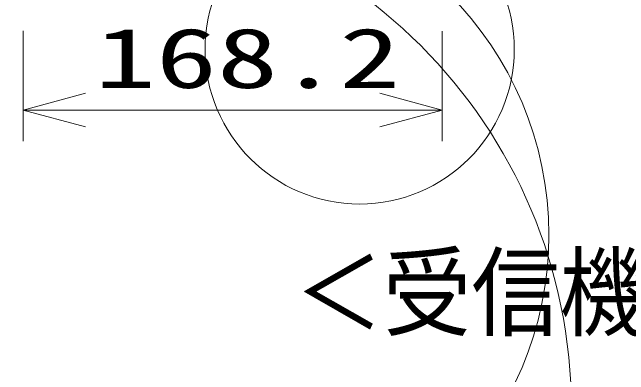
# Model space of a CAD drawing. Units: millimetres on the paper. Extents: x -65 to 64, y -59 to 59.
# Drawn here: x -45.86 to -21.1, y 6.54 to 21.08 of the extents above; entities that cross this region are included whole.
import ezdxf
from ezdxf.enums import TextEntityAlignment as Align

# ---------------------------------------------------------------- set-up
doc = ezdxf.new("R2010")
doc.units = ezdxf.units.MM
doc.layers.add('0-1_MOJI1', color=7, linetype='Continuous')
for name, color, linetype, lineweight in [('0-2_GAIKEI', 4, 'Continuous', 9), ('0-3_SUNPOU', 7, 'Continuous', 9), ('0-4_0', 7, 'Continuous', 9)]:
    doc.layers.add(name, color=color, linetype=linetype, lineweight=lineweight)
doc.styles.add('ＭＳ ゴシック', font='')
doc.styles.get('ＭＳ ゴシック').set_extended_font_data('MS Gothic')

# ---------------------------------------------------------------- blocks, each defined once
blk = doc.blocks.new('_Open30')
at = {"layer": '0-4_0'}
blk.add_line((0, 0), (-1, 0), dxfattribs=at)
blk.add_lwpolyline([(-1, 0.2679), (0, 0), (-1, -0.2679)], dxfattribs=at)

msp = doc.modelspace()

# ---------------------------------------------------------------- linework, layer by layer
at = {"layer": '0-2_GAIKEI', "color": 7}
for centre, radius in [((-44.072, 5.132), 20.67), ((-37.965, 12.146), 13.656), ((-31.907, 19.596), 6.207)]:
    msp.add_circle(centre, radius, dxfattribs=at)
at = {"layer": '0-3_SUNPOU'}
for p, q in [((-45.418, 20.348), (-45.418, 15.914)), ((-28.599, 20.334), (-28.599, 15.914)), ((-42.918, 17.164), (-31.099, 17.164))]:
    msp.add_line(p, q, dxfattribs=at)

# ---------------------------------------------------------------- block references
at = {"layer": '0-3_SUNPOU', "xscale": 2.5, "yscale": 2.5, "rotation": 180}
msp.add_blockref('_Open30', (-45.418, 17.164), dxfattribs=at)
at = {"layer": '0-3_SUNPOU', "xscale": 2.5, "yscale": 2.5}
msp.add_blockref('_Open30', (-28.599, 17.164), dxfattribs=at)

# ---------------------------------------------------------------- texts
at = {"layer": '0-1_MOJI1', "style": 'ＭＳ ゴシック', "width": 0.9}
msp.add_text('＜受信機＞', height=2.889, dxfattribs=at).set_placement((-34.515, 7.529), align=Align.BOTTOM_LEFT)
at = {"layer": '0-3_SUNPOU', "style": 'ＭＳ ゴシック', "width": 1.5}
msp.add_text('168.2', height=2.405, dxfattribs=at).set_placement((-42.545, 17.326), align=Align.BOTTOM_LEFT)

doc.saveas('drawing.dxf')
